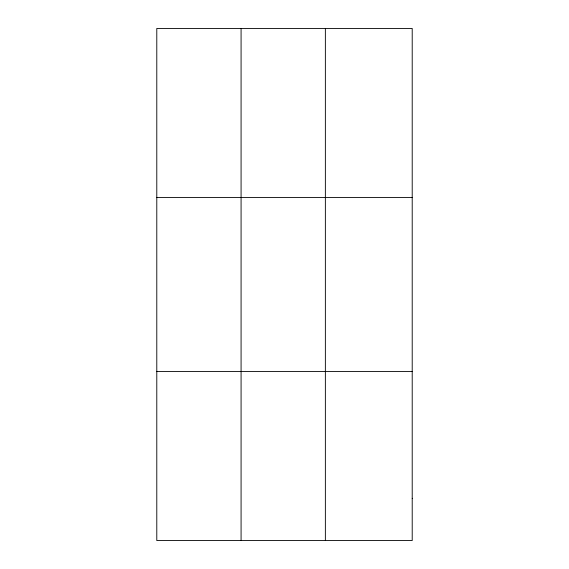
<?xml version="1.0" encoding="UTF-8"?>
<svg xmlns="http://www.w3.org/2000/svg" width="569" height="569" viewBox="0 0 569 569"><rect width="100%" height="100%" fill="white"/><g stroke="black" fill="none" stroke-linecap="round" stroke-linejoin="round"><path stroke-width="0.85" d="M156.788 197.443L412.212 197.443M156.788 371.557L412.212 371.557M325.368 28.45L325.368 540.55M241.078 28.45L241.078 540.55M412.212 498.302L412.212 540.55L156.788 540.55L156.788 28.45L412.212 28.45L412.212 498.302"/></g></svg>
